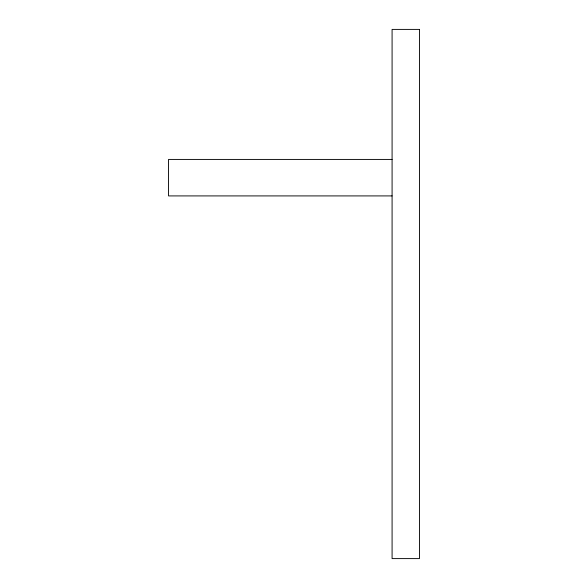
<?xml version="1.0" encoding="UTF-8"?>
<svg xmlns="http://www.w3.org/2000/svg" width="588" height="588" viewBox="0 0 588 588"><rect width="100%" height="100%" fill="white"/><g stroke="black" fill="none" stroke-linecap="round" stroke-linejoin="round"><path stroke-width="0.88" d="M392.086 159.422L168.543 159.422L168.543 195.914L392.086 195.914M419.457 29.4L392.086 29.4L392.086 558.6L419.457 558.6L419.457 29.4"/></g></svg>
